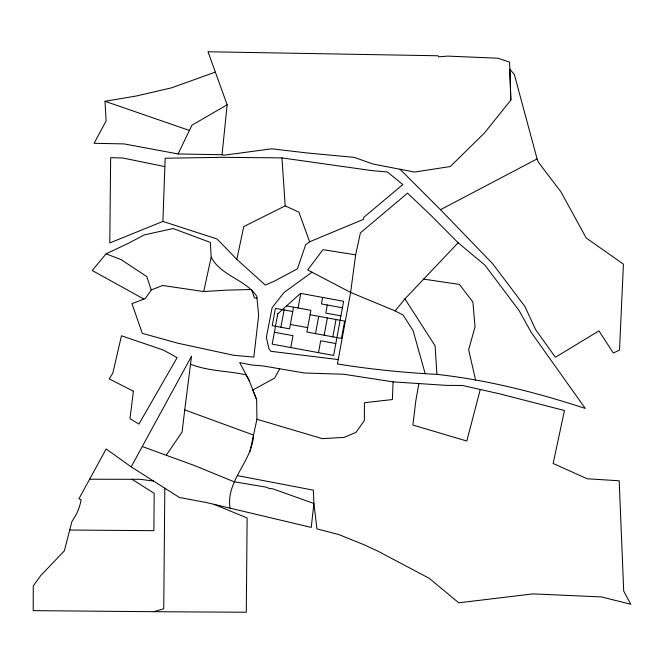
<?xml version="1.0" encoding="UTF-8"?>
<svg xmlns="http://www.w3.org/2000/svg" width="664" height="664" viewBox="0 0 664 664"><rect width="100%" height="100%" fill="white"/><g stroke="black" fill="none" stroke-linecap="round" stroke-linejoin="round"><path stroke-width="1" d="M230.034 508.068C225.777 480.562 252.196 461.604 253.532 435.061L184.741 409.896L191.531 356.211L131.173 466.858L179.446 497.494L205.906 502.424L311.25 527.415L313.898 503.47L313.358 490.165L237.587 475.64M164.813 488.206L163.742 608.805L153.65 611.693L33.2 610.648L33.266 585.988L40.678 575.663L64.342 550.846L71.903 521.589L76.335 514.276A52.639 52.639 0 0 0 80.908 500.888L81.099 499.726L78.933 498.78L106.165 448.964L131.173 466.858M162.896 221.427L165.162 158.239L222.44 157.327L281.951 157.899L371.724 170.59L387.402 172.001L402.857 184.559L363.847 217.294L363.507 219.327L309.632 241.779L305.697 244.692L297.43 268.804L274.547 281.071L265.326 285.113L236.824 259.358L217.103 239.015L162.896 221.427L109.784 242.941L110.656 157.717L122.608 157.966L164.863 166.606M393.08 381.858L392.382 399.554L364.436 402.699L364.378 420.478L355.995 432.38L344.068 437.393L322.297 438.638L256.926 419.266L256.661 399.703L252.859 389.984L274.647 378.098L279.727 368.81L304.195 372.977L343.678 374.247L393.08 381.858L446.507 385.386L462.401 385.485L499.162 393.719L564.45 410.518L553.145 463.48L587.15 478.761L619.197 480.777L623.703 591.076L630.8 604.248L601.426 596.928L532.993 593.89L458.758 602.812L429.16 578.278L377.625 551.02L364.063 544.754L338.673 534.503L316.952 528.901L313.898 503.47L272.58 488.77L269.36 488.513L266.198 487.16L234.077 481.757L194.701 465.622L142.395 446.557M222.058 154.753L227.146 104.787L208.015 51.75L438.024 55.768L438.688 56.822L447.735 56.116L497.768 58.2L509.612 62.134L510.832 100.073L484.504 132.949L450.308 166.531L414.502 172.067L372.836 164L354.41 157.393L307.366 152.986L271.692 148.811L223.917 155.218L222.058 154.753L178.06 153.94L124.176 143.914L94.08 143.291L106.107 120.914L105.012 101.277L136.361 95.99L171.619 87.822L215.31 72.119M184.741 409.896L182.102 432.023L166.39 454.989M355.647 254.843L350.617 292.426L337.428 363.972C370.462 369.284 403.571 372.604 436.92 374.388C487.534 379.916 536.919 392.64 585.25 408.426L531.1 332.207L519.215 310.735L484.986 265.202L458.127 242.742L430.853 215.261L407.547 193.141L360.403 232.881L355.647 254.843L322.978 249.656L307.698 269.957L350.617 292.426L395.105 310.893L403.089 315.085L413.091 330.647L425.043 373.193M418.859 383.701L415.797 401.014L412.892 425.051L466.817 441.037L480.23 389.602M280.897 327.252L284.084 309.939M293.554 307.142L289.546 328.846L272.24 325.651L275.427 308.345L292.741 311.532M290.791 347.554L292.982 335.669L274.381 332.241M298.086 307.971L300.775 293.405M315.516 333.635L318.703 316.321M322.621 297.43L321.426 303.921L342.416 307.797M318.488 352.659L320.679 340.773L335.818 343.57M327.277 305L325.783 313.084L340.922 315.873M324.165 335.229L327.36 317.915M332.822 336.822L336.017 319.517M211.169 257.175C221.087 275.992 245.306 279.312 256.819 296.302L258.653 315.392L253.831 357.083L233.67 355.29L177.935 343.23L142.312 333.345L131.945 303.68L145.35 298.501L151.234 289.977L162.605 285.47L203.732 291.554L211.169 257.175L210.38 242.435L173.113 228.541L144.196 234.923L128.542 243.232L106.082 253.847L92.23 270.514L143.889 299.066M236.824 259.358L243.746 226.59L285.196 205.89L298.891 212.156L309.632 241.779M249.921 451.827L256.926 419.266M178.06 153.94L191.954 125.197L227.146 104.787M395.105 310.893L404.924 298.908L458.127 242.742M311.989 272.198L283.926 292.575L272.107 307.731L266.364 337.387L268.92 348.691L270.829 351.314L338.242 359.564M510.832 100.073L509.819 69.23L514.293 74.351L537.101 158.903L440.498 209.691L400.052 169.27M203.732 291.554L226.64 290.143L251.54 289.496L254.528 298.028L256.985 298.028M89.615 479.242L140.187 479.308L153.517 481.043M153.65 611.693L246.294 612.249L247.124 517.978L214.24 504.374M69.529 530.021L153.874 530.677L154.197 493.36L131.953 479.242M423.333 279.079L459.347 284.399L472.892 301.987L475.017 326.829L468.651 349.795L475.631 380.215M279.727 368.81L264.181 366.088L251.457 364.934L239.704 362.602L249.158 380.513L256.661 399.703M286.616 305.863L310.86 310.329L306.859 332.033L341.479 338.416L344.674 321.11L310.046 314.728M290.359 324.447L307.673 327.642M105.012 101.277L189.456 130.468M106.082 253.847L121.213 259.657L146.769 276.581L151.234 289.977M190.518 364.204C208.172 371.276 227.81 370.761 246.186 374.878L249.158 380.513M440.498 209.691L492.597 263.649L524.925 306.477L535.508 329.427L555.378 357.282L598.945 330.888L613.337 353.041L619.529 350.044L623.421 264.131L586.212 237.986L560.947 191.871L538.363 162.199L537.101 158.903M404.924 298.908L435.094 345.786L436.92 374.388M281.951 157.899L285.196 205.89M133.414 391.212L129.995 418.66L138.909 424.072L177.122 357.647L163.394 350.061L121.462 335.776L112.805 373.185L109.203 378.887L133.414 391.212M277.784 313.815L272.19 344.126L333.627 355.447L343.612 301.298L300.51 293.355L277.784 313.815"/></g></svg>
